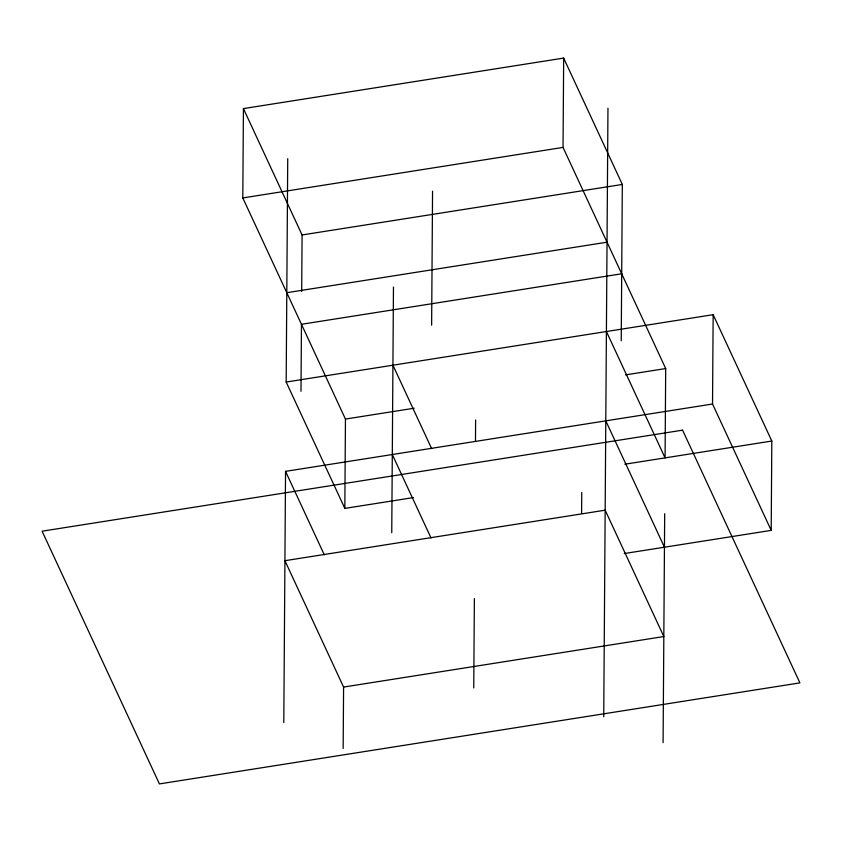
<?xml version="1.0" encoding="UTF-8"?>
<svg xmlns="http://www.w3.org/2000/svg" width="842" height="842" viewBox="0 0 842 842"><rect width="100%" height="100%" fill="white"/><g stroke="black" fill="none" stroke-linecap="round" stroke-linejoin="round"><path stroke-width="1.26" d="M413.548 497.559L344.831 508.4L345.452 419.063L242.801 197.933L243.422 108.597L563.666 58.087L622.322 184.451L621.228 340.778M283.796 722.615L285.543 471.362L712.532 404.013L771.198 530.376L624.259 553.552M344.831 508.4L286.175 382.036L287.732 158.706M300.994 391.288L301.457 324.296L621.701 273.776M301.689 291.448L302.078 234.96L243.422 108.597M343.157 748.475L343.589 687.061L284.922 560.698L605.166 510.189L663.822 636.541L343.589 687.061M391.751 532.691L393.467 287.027M431.63 325.191L432.556 191.187M473.751 687.956L474.372 598.62M475.477 440.976L475.625 419.958M606.408 331.516L665.075 457.88L665.696 368.554L563.035 147.413L563.666 58.087M581.601 513.473L581.748 492.454M603.725 716.763L607.966 108.186M663.086 742.623L664.685 513.715M712.532 404.013L713.153 314.687L286.175 382.036M771.198 530.376L771.819 441.04L713.153 314.687M242.801 197.933L563.035 147.413M302.078 234.96L622.322 184.451M286.796 292.7L607.029 242.191M345.452 419.063L414.169 408.223M625.501 374.89L665.696 368.554M624.88 464.216L771.819 441.04M605.787 420.853L664.443 547.216M392.919 365.196L431.651 448.639M392.298 454.533L431.03 537.975M285.543 471.362L324.286 554.815M682.578 430.167L42.1 531.197L159.422 783.913L799.9 682.883L682.578 430.167"/></g></svg>
